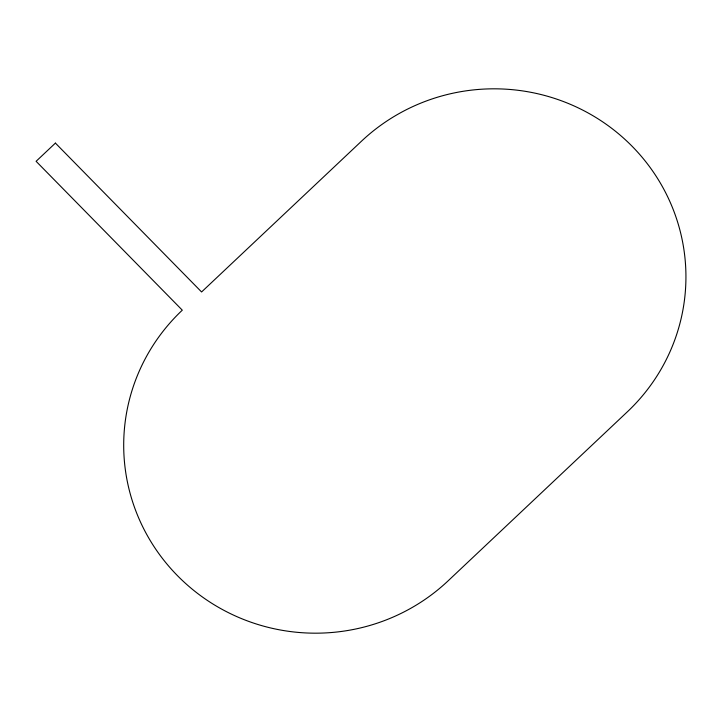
<?xml version="1.0" encoding="UTF-8"?>
<svg xmlns="http://www.w3.org/2000/svg" width="722" height="722" viewBox="0 0 722 722"><rect width="100%" height="100%" fill="white"/><g stroke="black" fill="none" stroke-linecap="round" stroke-linejoin="round"><path stroke-width="1.08" d="M55.404 143.1L36.1 161.304L182.296 310.171A191.51 187.666 2.4 0 0 177.323 575.524A191.51 187.666 2.4 0 0 448.1 580.849L627.337 411.829A191.51 187.666 2.4 0 0 632.31 146.476A191.51 187.666 2.4 0 0 361.532 141.151L201.591 291.968L55.404 143.1"/></g></svg>
